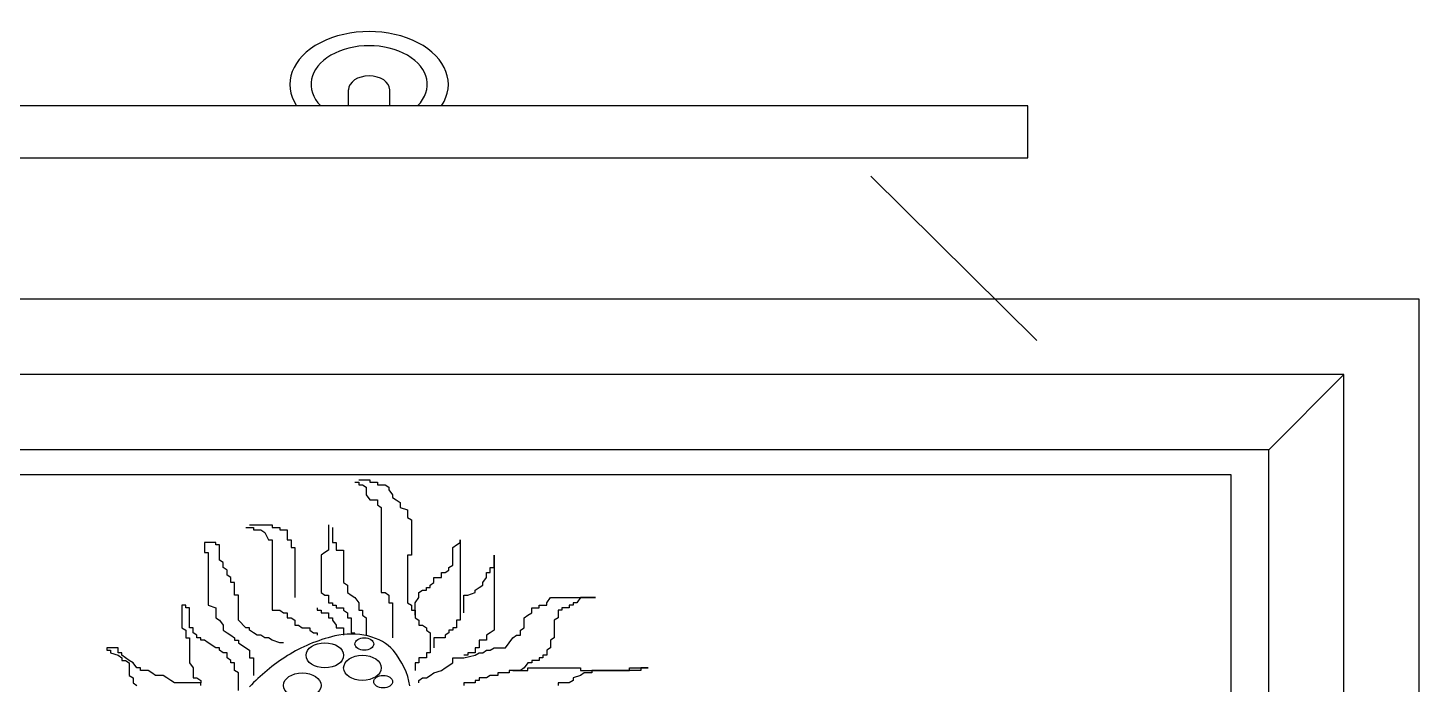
# Model space of a CAD drawing. Header units: millimetres. Extents: x 3060 to 28796, y 18778 to 36190.
# Drawn here: x 9007.6 to 9451.6, y 35981 to 36190.4 of the extents above; entities that cross this region are included whole.
import ezdxf

# ---------------------------------------------------------------- set-up
doc = ezdxf.new("R2010")
doc.units = ezdxf.units.MM

# ---------------------------------------------------------------- blocks, each defined once
blk = doc.blocks.new('A$C6FB662AA')
for p, q in [((1542.22, 2122.57), (1542.22, 2127.71)), ((1555.36, 2122.57), (1555.36, 2127.71)), ((1759.01, 2122.57), (1336.71, 2122.57)), ((1759.01, 2105.99), (1759.01, 2122.57)), ((1336.71, 2105.99), (1759.01, 2105.99)), ((1708.89, 2100.13), (1761.89, 2047.65)), ((1883.86, 2060.84), (1211.86, 2060.84)), ((1883.86, 1580.84), (1883.86, 2060.84)), ((1859.86, 2036.84), (1235.86, 2036.84)), ((1835.86, 2012.84), (1859.86, 2036.84)), ((1859.86, 1604.84), (1859.86, 2036.84)), ((1835.86, 2012.84), (1259.86, 2012.84)), ((1835.86, 1628.84), (1835.86, 2012.84)), ((1823.86, 2004.84), (1271.86, 2004.84)), ((1544.26, 2002.44), (1545.46, 2002.44)), ((1545.46, 2003.24), (1549.06, 2003.24)), ((1545.46, 2002.44), (1545.46, 2001.64)), ((1549.06, 2003.24), (1549.06, 2002.44)), ((1549.06, 2002.44), (1551.46, 2002.44)), ((1551.46, 2002.44), (1551.46, 2001.64)), ((1823.86, 1636.84), (1823.86, 2004.84)), ((1545.46, 2001.64), (1546.66, 2001.64)), ((1546.66, 2001.64), (1547.86, 2000.84)), ((1547.86, 2000.84), (1547.86, 1998.44)), ((1547.86, 1998.44), (1549.06, 1996.84)), ((1551.46, 2001.64), (1553.86, 2001.64)), ((1553.86, 2001.64), (1555.06, 2000.84)), ((1555.06, 2000.84), (1555.06, 2000.04)), ((1555.06, 2000.04), (1556.26, 1998.44)), ((1556.26, 1998.44), (1556.26, 1997.64)), ((1549.06, 1996.84), (1551.46, 1996.84)), ((1551.46, 1996.84), (1551.46, 1995.24)), ((1551.46, 1995.24), (1552.66, 1994.44)), ((1552.66, 1994.44), (1552.66, 1967.24)), ((1556.26, 1997.64), (1557.46, 1996.84)), ((1557.46, 1996.84), (1558.66, 1996.04)), ((1558.66, 1996.04), (1558.66, 1994.44)), ((1558.66, 1994.44), (1561.06, 1993.64)), ((1561.06, 1993.64), (1561.06, 1991.24)), ((1561.06, 1991.24), (1562.26, 1990.44)), ((1562.26, 1990.44), (1562.26, 1979.24)), ((1509.46, 1988.04), (1511.86, 1988.04)), ((1510.66, 1988.84), (1517.86, 1988.84)), ((1511.86, 1988.04), (1511.86, 1987.24)), ((1511.86, 1987.24), (1514.26, 1987.24)), ((1514.26, 1987.24), (1515.46, 1986.44)), ((1515.46, 1986.44), (1516.66, 1984.04)), ((1517.86, 1988.84), (1517.86, 1988.04)), ((1517.86, 1988.04), (1520.26, 1988.04)), ((1520.26, 1988.04), (1520.26, 1987.24)), ((1520.26, 1987.24), (1522.66, 1987.24)), ((1522.66, 1987.24), (1522.66, 1984.04)), ((1535.86, 1988.84), (1535.86, 1980.84)), ((1537.06, 1988.04), (1537.06, 1983.24)), ((1499.86, 1983.24), (1496.26, 1983.24)), ((1496.26, 1983.24), (1496.26, 1980.04)), ((1499.86, 1982.44), (1499.86, 1983.24)), ((1501.06, 1982.44), (1499.86, 1982.44)), ((1501.06, 1977.64), (1501.06, 1982.44)), ((1516.66, 1984.04), (1517.86, 1984.04)), ((1517.86, 1984.04), (1517.86, 1961.64)), ((1522.66, 1984.04), (1523.86, 1984.04)), ((1523.86, 1984.04), (1523.86, 1981.64)), ((1523.86, 1981.64), (1525.06, 1981.64)), ((1525.06, 1981.64), (1525.06, 1965.64)), ((1535.86, 1980.84), (1534.66, 1980.04)), ((1537.06, 1983.24), (1538.26, 1983.24)), ((1538.26, 1983.24), (1538.26, 1980.84)), ((1538.26, 1980.84), (1540.66, 1980.84)), ((1540.66, 1980.84), (1540.66, 1970.44)), ((1575.46, 1981.64), (1576.66, 1982.44)), ((1575.46, 1976.04), (1575.46, 1981.64)), ((1576.66, 1982.44), (1577.86, 1983.24)), ((1577.86, 1983.24), (1577.86, 1984.04)), ((1577.86, 1984.04), (1577.86, 1958.44)), ((1496.26, 1980.04), (1497.46, 1980.04)), ((1497.46, 1980.04), (1497.46, 1963.24)), ((1502.26, 1976.84), (1501.06, 1977.64)), ((1502.26, 1975.24), (1502.26, 1976.84)), ((1534.66, 1980.04), (1533.46, 1979.24)), ((1533.46, 1979.24), (1533.46, 1967.24)), ((1562.26, 1979.24), (1561.06, 1979.24)), ((1561.06, 1979.24), (1561.06, 1964.04)), ((1574.26, 1975.24), (1575.46, 1976.04)), ((1588.66, 1975.24), (1588.66, 1979.24)), ((1588.66, 1979.24), (1588.66, 1955.24)), ((1503.46, 1974.44), (1502.26, 1975.24)), ((1503.46, 1972.84), (1503.46, 1974.44)), ((1504.66, 1972.04), (1503.46, 1972.84)), ((1504.66, 1970.44), (1504.66, 1972.04)), ((1569.46, 1970.44), (1569.46, 1972.04)), ((1569.46, 1972.04), (1571.86, 1972.04)), ((1571.86, 1972.04), (1571.86, 1973.64)), ((1571.86, 1973.64), (1573.06, 1973.64)), ((1573.06, 1973.64), (1574.26, 1974.44)), ((1574.26, 1974.44), (1574.26, 1975.24)), ((1585.06, 1970.44), (1586.26, 1972.04)), ((1586.26, 1972.04), (1586.26, 1973.64)), ((1586.26, 1973.64), (1587.46, 1973.64)), ((1587.46, 1973.64), (1587.46, 1975.24)), ((1587.46, 1975.24), (1588.66, 1975.24)), ((1505.86, 1970.44), (1504.66, 1970.44)), ((1505.86, 1966.44), (1505.86, 1970.44)), ((1533.46, 1967.24), (1534.66, 1966.44)), ((1540.66, 1970.44), (1541.86, 1969.64)), ((1541.86, 1969.64), (1541.86, 1967.24)), ((1541.86, 1967.24), (1543.06, 1966.44)), ((1552.66, 1967.24), (1553.86, 1967.24)), ((1553.86, 1967.24), (1555.06, 1966.44)), ((1564.66, 1967.24), (1565.86, 1968.04)), ((1564.66, 1965.64), (1564.66, 1967.24)), ((1565.86, 1968.04), (1567.06, 1968.04)), ((1567.06, 1968.04), (1567.06, 1968.84)), ((1567.06, 1968.84), (1568.26, 1968.84)), ((1568.26, 1969.64), (1569.46, 1970.44)), ((1568.26, 1968.84), (1568.26, 1969.64)), ((1580.26, 1966.44), (1582.66, 1967.24)), ((1582.66, 1968.04), (1583.86, 1968.84)), ((1582.66, 1967.24), (1582.66, 1968.04)), ((1583.86, 1968.84), (1585.06, 1969.64)), ((1585.06, 1969.64), (1585.06, 1970.44)), ((1490.26, 1963.24), (1489.06, 1963.24)), ((1489.06, 1963.24), (1489.06, 1956.04)), ((1490.26, 1962.44), (1490.26, 1963.24)), ((1491.46, 1962.44), (1490.26, 1962.44)), ((1491.46, 1956.04), (1491.46, 1962.44)), ((1497.46, 1963.24), (1499.86, 1962.44)), ((1499.86, 1962.44), (1499.86, 1959.24)), ((1507.06, 1966.44), (1505.86, 1966.44)), ((1507.06, 1958.44), (1507.06, 1966.44)), ((1532.26, 1962.44), (1532.26, 1961.64)), ((1534.66, 1966.44), (1535.86, 1966.44)), ((1535.86, 1966.44), (1535.86, 1964.04)), ((1535.86, 1964.04), (1537.06, 1964.04)), ((1537.06, 1964.04), (1537.06, 1963.24)), ((1537.06, 1963.24), (1538.26, 1963.24)), ((1538.26, 1963.24), (1538.26, 1962.44)), ((1538.26, 1962.44), (1540.66, 1962.44)), ((1540.66, 1962.44), (1540.66, 1961.64)), ((1543.06, 1966.44), (1544.26, 1965.64)), ((1544.26, 1965.64), (1545.46, 1964.04)), ((1545.46, 1964.04), (1545.46, 1961.64)), ((1555.06, 1966.44), (1555.06, 1964.04)), ((1555.06, 1964.04), (1556.26, 1964.04)), ((1556.26, 1964.04), (1556.26, 1952.84)), ((1561.06, 1964.04), (1562.26, 1963.24)), ((1562.26, 1963.24), (1562.26, 1961.64)), ((1563.46, 1964.04), (1564.66, 1965.64)), ((1563.46, 1960.04), (1563.46, 1964.04)), ((1579.06, 1960.84), (1579.06, 1966.44)), ((1579.06, 1966.44), (1580.26, 1966.44)), ((1600.66, 1960.84), (1600.66, 1962.44)), ((1600.66, 1962.44), (1603.06, 1962.44)), ((1603.06, 1962.44), (1603.06, 1963.24)), ((1603.06, 1963.24), (1605.46, 1963.24)), ((1605.46, 1964.04), (1606.66, 1965.64)), ((1605.46, 1963.24), (1605.46, 1964.04)), ((1606.66, 1965.64), (1621.06, 1965.64)), ((1612.66, 1962.44), (1610.26, 1962.44)), ((1610.26, 1962.44), (1610.26, 1961.64)), ((1613.86, 1963.24), (1612.66, 1963.24)), ((1612.66, 1963.24), (1612.66, 1962.44)), ((1615.06, 1964.04), (1613.86, 1964.04)), ((1613.86, 1964.04), (1613.86, 1963.24)), ((1616.26, 1965.64), (1615.06, 1964.04)), ((1621.06, 1965.64), (1616.26, 1965.64)), ((1499.86, 1959.24), (1501.06, 1958.44)), ((1501.06, 1958.44), (1502.26, 1956.84)), ((1509.46, 1956.04), (1507.06, 1958.44)), ((1517.86, 1961.64), (1520.26, 1961.64)), ((1520.26, 1961.64), (1521.46, 1960.84)), ((1521.46, 1960.84), (1522.66, 1960.84)), ((1522.66, 1960.84), (1522.66, 1959.24)), ((1522.66, 1959.24), (1523.86, 1959.24)), ((1523.86, 1959.24), (1525.06, 1958.44)), ((1525.06, 1958.44), (1525.06, 1956.84)), ((1532.26, 1961.64), (1533.46, 1961.64)), ((1533.46, 1961.64), (1533.46, 1960.84)), ((1533.46, 1960.84), (1535.86, 1960.84)), ((1535.86, 1960.84), (1535.86, 1959.24)), ((1535.86, 1959.24), (1537.06, 1959.24)), ((1537.06, 1959.24), (1537.06, 1958.44)), ((1537.06, 1958.44), (1538.26, 1956.84)), ((1540.66, 1961.64), (1541.86, 1960.84)), ((1541.86, 1960.84), (1541.86, 1959.24)), ((1541.86, 1959.24), (1543.06, 1959.24)), ((1543.06, 1959.24), (1543.06, 1954.44)), ((1545.46, 1961.64), (1546.66, 1961.64)), ((1546.66, 1961.64), (1546.66, 1960.04)), ((1546.66, 1960.04), (1547.86, 1959.24)), ((1547.86, 1959.24), (1547.86, 1953.64)), ((1562.26, 1961.64), (1563.46, 1961.64)), ((1563.46, 1961.64), (1563.46, 1959.24)), ((1563.46, 1959.24), (1564.66, 1958.44)), ((1564.66, 1958.44), (1564.66, 1956.84)), ((1577.86, 1958.44), (1576.66, 1958.44)), ((1576.66, 1958.44), (1576.66, 1956.04)), ((1598.26, 1959.24), (1599.46, 1960.04)), ((1598.26, 1956.04), (1598.26, 1959.24)), ((1599.46, 1960.04), (1600.66, 1960.84)), ((1609.06, 1959.24), (1607.86, 1958.44)), ((1607.86, 1958.44), (1607.86, 1952.84)), ((1610.26, 1961.64), (1609.06, 1961.64)), ((1609.06, 1961.64), (1609.06, 1959.24)), ((1489.06, 1956.04), (1490.26, 1955.24)), ((1490.26, 1955.24), (1490.26, 1952.84)), ((1492.66, 1956.04), (1491.46, 1956.04)), ((1492.66, 1954.44), (1492.66, 1956.04)), ((1493.86, 1953.64), (1492.66, 1954.44)), ((1493.86, 1952.84), (1493.86, 1953.64)), ((1502.26, 1956.84), (1502.26, 1955.24)), ((1502.26, 1955.24), (1503.46, 1954.44)), ((1503.46, 1954.44), (1504.66, 1953.64)), ((1504.66, 1953.64), (1505.86, 1952.84)), ((1510.66, 1956.04), (1509.46, 1956.04)), ((1510.66, 1955.24), (1510.66, 1956.04)), ((1511.86, 1954.44), (1510.66, 1955.24)), ((1513.06, 1953.64), (1511.86, 1954.44)), ((1514.26, 1953.64), (1513.06, 1953.64)), ((1515.46, 1952.84), (1514.26, 1953.64)), ((1525.06, 1956.84), (1526.26, 1956.84)), ((1526.26, 1956.84), (1527.46, 1956.04)), ((1527.46, 1956.04), (1529.86, 1956.04)), ((1529.86, 1956.04), (1529.86, 1955.24)), ((1529.86, 1955.24), (1531.06, 1954.44)), ((1531.06, 1954.44), (1532.26, 1954.44)), ((1532.26, 1954.44), (1532.26, 1953.64)), ((1538.26, 1956.84), (1538.26, 1956.04)), ((1538.26, 1956.04), (1540.66, 1956.04)), ((1540.66, 1956.04), (1540.66, 1953.64)), ((1543.06, 1954.44), (1544.26, 1954.44)), ((1564.66, 1956.84), (1565.86, 1956.84)), ((1565.86, 1956.84), (1567.06, 1956.04)), ((1567.06, 1956.04), (1567.06, 1955.24)), ((1567.06, 1955.24), (1568.26, 1954.44)), ((1568.26, 1954.44), (1568.26, 1948.04)), ((1574.26, 1954.44), (1573.06, 1953.64)), ((1573.06, 1953.64), (1573.06, 1952.84)), ((1575.46, 1955.24), (1574.26, 1955.24)), ((1574.26, 1955.24), (1574.26, 1954.44)), ((1576.66, 1956.04), (1575.46, 1956.04)), ((1575.46, 1956.04), (1575.46, 1955.24)), ((1587.46, 1954.44), (1586.26, 1953.64)), ((1586.26, 1953.64), (1586.26, 1952.04)), ((1588.66, 1955.24), (1587.46, 1954.44)), ((1594.66, 1952.84), (1595.86, 1953.64)), ((1595.86, 1953.64), (1597.06, 1953.64)), ((1597.06, 1955.24), (1598.26, 1956.04)), ((1597.06, 1953.64), (1597.06, 1955.24)), ((1465.06, 1949.64), (1465.06, 1948.84)), ((1468.66, 1949.64), (1465.06, 1949.64)), ((1468.66, 1948.04), (1468.66, 1949.64)), ((1490.26, 1952.84), (1491.46, 1952.84)), ((1491.46, 1952.84), (1491.46, 1944.84)), ((1495.06, 1952.84), (1493.86, 1952.84)), ((1495.06, 1952.04), (1495.06, 1952.84)), ((1496.26, 1952.04), (1495.06, 1952.04)), ((1497.46, 1951.24), (1496.26, 1952.04)), ((1499.86, 1949.64), (1497.46, 1951.24)), ((1501.06, 1949.64), (1499.86, 1949.64)), ((1501.06, 1948.84), (1501.06, 1949.64)), ((1505.86, 1952.84), (1505.86, 1952.04)), ((1505.86, 1952.04), (1507.06, 1952.04)), ((1507.06, 1952.04), (1507.06, 1951.24)), ((1507.06, 1951.24), (1509.46, 1949.64)), ((1509.46, 1949.64), (1510.66, 1948.84)), ((1516.66, 1952.84), (1515.46, 1952.84)), ((1517.86, 1952.04), (1516.66, 1952.84)), ((1520.26, 1951.24), (1517.86, 1952.04)), ((1521.46, 1951.24), (1520.26, 1951.24)), ((1573.06, 1952.84), (1569.46, 1952.84)), ((1569.46, 1952.84), (1569.46, 1949.64)), ((1582.66, 1949.64), (1582.66, 1948.04)), ((1583.86, 1949.64), (1582.66, 1949.64)), ((1586.26, 1952.04), (1583.86, 1952.04)), ((1583.86, 1952.04), (1583.86, 1949.64)), ((1587.46, 1948.84), (1588.66, 1949.64)), ((1588.66, 1949.64), (1592.26, 1949.64)), ((1592.26, 1949.64), (1593.46, 1951.24)), ((1593.46, 1951.24), (1594.66, 1952.84)), ((1606.66, 1949.64), (1605.46, 1948.84)), ((1607.86, 1952.84), (1606.66, 1952.04)), ((1606.66, 1952.04), (1606.66, 1949.64)), ((1465.06, 1948.84), (1466.26, 1948.84)), ((1466.26, 1948.84), (1466.26, 1948.04)), ((1466.26, 1948.04), (1468.66, 1947.24)), ((1469.86, 1948.04), (1468.66, 1948.04)), ((1468.66, 1947.24), (1469.86, 1946.44)), ((1469.86, 1947.24), (1469.86, 1948.04)), ((1471.06, 1946.44), (1469.86, 1947.24)), ((1469.86, 1946.44), (1469.86, 1945.64)), ((1469.86, 1945.64), (1471.06, 1945.64)), ((1472.26, 1945.64), (1471.06, 1946.44)), ((1471.06, 1945.64), (1472.26, 1944.84)), ((1473.46, 1944.84), (1472.26, 1945.64)), ((1472.26, 1944.84), (1472.26, 1940.84)), ((1474.66, 1943.24), (1473.46, 1944.84)), ((1491.46, 1944.84), (1492.66, 1943.24)), ((1502.26, 1948.04), (1501.06, 1948.84)), ((1503.46, 1948.04), (1502.26, 1948.04)), ((1503.46, 1946.44), (1503.46, 1948.04)), ((1504.66, 1945.64), (1503.46, 1946.44)), ((1504.66, 1944.84), (1504.66, 1945.64)), ((1505.86, 1944.84), (1504.66, 1944.84)), ((1505.86, 1942.44), (1505.86, 1944.84)), ((1510.66, 1948.84), (1510.66, 1946.44)), ((1510.66, 1946.44), (1511.86, 1946.44)), ((1511.86, 1946.44), (1511.86, 1940.84)), ((1564.66, 1944.84), (1563.46, 1944.84)), ((1563.46, 1944.84), (1563.46, 1942.44)), ((1567.06, 1946.44), (1564.66, 1946.44)), ((1564.66, 1946.44), (1564.66, 1944.84)), ((1568.26, 1948.04), (1567.06, 1948.04)), ((1567.06, 1948.04), (1567.06, 1946.44)), ((1573.06, 1943.24), (1575.46, 1944.84)), ((1575.46, 1944.84), (1575.46, 1946.44)), ((1575.46, 1946.44), (1579.06, 1946.44)), ((1580.26, 1947.24), (1579.06, 1947.24)), ((1579.06, 1946.44), (1582.66, 1947.24)), ((1582.66, 1948.04), (1580.26, 1948.04)), ((1580.26, 1948.04), (1580.26, 1947.24)), ((1582.66, 1947.24), (1583.86, 1948.04)), ((1583.86, 1948.04), (1585.06, 1948.04)), ((1585.06, 1948.04), (1586.26, 1948.84)), ((1586.26, 1948.84), (1587.46, 1948.84)), ((1599.46, 1944.84), (1598.26, 1943.24)), ((1600.66, 1944.84), (1599.46, 1944.84)), ((1603.06, 1945.64), (1600.66, 1945.64)), ((1600.66, 1945.64), (1600.66, 1944.84)), ((1604.26, 1946.44), (1603.06, 1946.44)), ((1603.06, 1946.44), (1603.06, 1945.64)), ((1605.46, 1947.24), (1604.26, 1947.24)), ((1604.26, 1947.24), (1604.26, 1946.44)), ((1605.46, 1948.84), (1605.46, 1947.24)), ((1472.26, 1940.84), (1473.46, 1940.04)), ((1475.86, 1943.24), (1474.66, 1943.24)), ((1475.86, 1942.44), (1475.86, 1943.24)), ((1478.26, 1942.44), (1475.86, 1942.44)), ((1479.46, 1941.64), (1478.26, 1942.44)), ((1480.66, 1940.84), (1479.46, 1941.64)), ((1483.06, 1940.84), (1480.66, 1940.84)), ((1484.26, 1940.04), (1483.06, 1940.84)), ((1492.66, 1943.24), (1492.66, 1940.04)), ((1507.06, 1941.64), (1505.86, 1942.44)), ((1507.06, 1936.04), (1507.06, 1941.64)), ((1567.06, 1940.04), (1568.26, 1940.84)), ((1568.26, 1940.84), (1569.46, 1941.64)), ((1569.46, 1941.64), (1571.86, 1942.44)), ((1571.86, 1942.44), (1573.06, 1943.24)), ((1587.46, 1940.84), (1586.26, 1940.04)), ((1589.86, 1940.84), (1587.46, 1940.84)), ((1593.46, 1941.64), (1589.86, 1941.64)), ((1589.86, 1941.64), (1589.86, 1940.84)), ((1597.06, 1942.44), (1593.46, 1942.44)), ((1593.46, 1942.44), (1593.46, 1941.64)), ((1594.66, 1942.44), (1599.46, 1942.44)), ((1598.26, 1943.24), (1597.06, 1942.44)), ((1599.46, 1942.44), (1599.46, 1943.24)), ((1599.46, 1943.24), (1616.26, 1943.24)), ((1616.26, 1940.84), (1613.86, 1940.04)), ((1616.26, 1943.24), (1616.26, 1942.44)), ((1616.26, 1942.44), (1631.86, 1942.44)), ((1617.46, 1941.64), (1616.26, 1940.84)), ((1619.86, 1941.64), (1617.46, 1941.64)), ((1619.86, 1942.44), (1619.86, 1941.64)), ((1635.46, 1942.44), (1619.86, 1942.44)), ((1631.86, 1942.44), (1631.86, 1943.24)), ((1631.86, 1943.24), (1637.86, 1943.24)), ((1637.86, 1943.24), (1635.46, 1943.24)), ((1635.46, 1943.24), (1635.46, 1942.44)), ((1473.46, 1940.04), (1473.46, 1938.44)), ((1473.46, 1938.44), (1474.66, 1937.64)), ((1485.46, 1939.24), (1484.26, 1940.04)), ((1486.66, 1938.44), (1485.46, 1939.24)), ((1495.06, 1938.44), (1486.66, 1938.44)), ((1492.66, 1940.04), (1493.86, 1940.04)), ((1493.86, 1940.04), (1495.06, 1939.24)), ((1495.06, 1939.24), (1495.06, 1938.44)), ((1495.06, 1937.64), (1495.06, 1938.44)), ((1564.66, 1939.24), (1565.86, 1940.04)), ((1564.66, 1938.44), (1564.66, 1939.24)), ((1565.86, 1940.04), (1567.06, 1940.04)), ((1582.66, 1938.44), (1579.06, 1938.44)), ((1579.06, 1938.44), (1579.06, 1937.64)), ((1583.86, 1939.24), (1582.66, 1939.24)), ((1582.66, 1939.24), (1582.66, 1938.44)), ((1586.26, 1940.04), (1583.86, 1940.04)), ((1583.86, 1940.04), (1583.86, 1939.24)), ((1612.66, 1938.44), (1609.06, 1938.44)), ((1609.06, 1938.44), (1609.06, 1937.64)), ((1613.86, 1939.24), (1612.66, 1938.44)), ((1613.86, 1940.04), (1613.86, 1939.24))]:
    blk.add_line(p, q)
for centre, major_axis, start_param, end_param in [((1548.79, 2129.39), (25.29, 0), 5.866803, 9.841161), ((1548.79, 2129.39), (18.54, 0), 5.698822, 10.009141), ((1548.79, 2127.71), (-6.57, 0), 3.141593, 6.283185), ((1543.1, 1943.84), (15.3, 0), 1.216799, 1.921426), ((1552.74, 1926.26), (-43.37, 0), -1.220167, -0.807336), ((1543.1, 1943.84), (15.3, 0), 0.512172, 1.216799), ((1575.3, 1910.55), (76.01, 0), 2.334257, 2.588473), ((1518.63, 1934.67), (-43.37, 0), 3.240933, 3.653765)]:
    blk.add_ellipse(centre, major_axis=major_axis, ratio=0.666667, start_param=start_param, end_param=end_param)
for centre, major_axis in [((1534.66, 1947.24), (-6, 0)), ((1547.26, 1950.84), (-3, 0)), ((1546.66, 1943.24), (6, 0)), ((1527.46, 1937.64), (6, 0)), ((1553.26, 1938.84), (-3, 0))]:
    blk.add_ellipse(centre, major_axis=major_axis, ratio=0.666667)

msp = doc.modelspace()

# ---------------------------------------------------------------- block references
msp.add_blockref('A$C6FB662AA', (7567.73, 34042.96))

doc.saveas('drawing.dxf')
